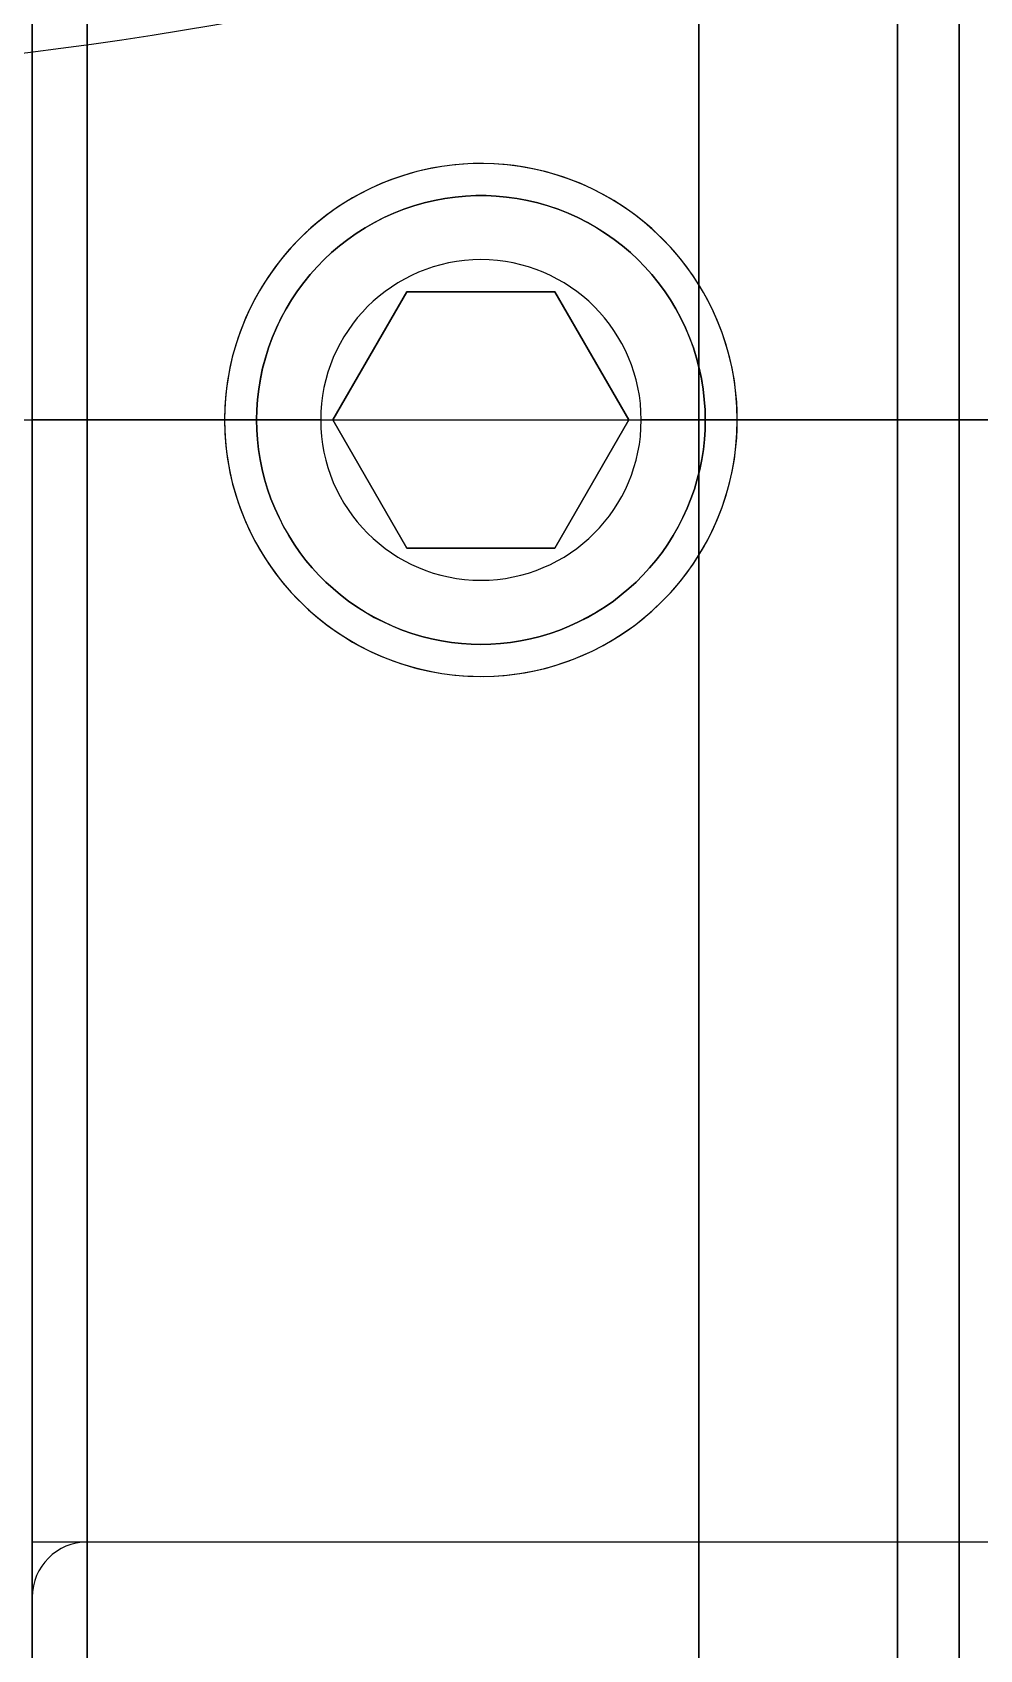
# Model space of a CAD drawing. Header units: millimetres. Extents: x -5505 to 394412, y -8522 to 584759.
# Drawn here: x 30816.94 to 30831.72, y 17937.41 to 17962.64 of the extents above; entities that cross this region are included whole.
import ezdxf

# ---------------------------------------------------------------- set-up
doc = ezdxf.new("R2010")
doc.units = ezdxf.units.MM
doc.layers.add('MAIN-1', color=7, linetype='Continuous')

# ---------------------------------------------------------------- blocks, each defined once
blk = doc.blocks.new('wewwww')
blk.add_arc((8462.707, 3581.664), 61.758, 59.36694, 87.84556)
blk = doc.blocks.new('C-1S UP RIGHT')
for p, q in [((-501.682, -144.12), (120.122, -144.12)), ((67.602, -161.616), (107.002, -161.616))]:
    blk.add_line(p, q)
at = {"layer": 'MAIN-1'}
for p, q in [((78.002, -144.12), (78.002, -99.231)), ((78.002, -99.231), (78.002, -144.12)), ((78.002, -183.703), (78.002, -104.537)), ((78.002, -104.537), (78.002, -183.703)), ((81.102, -144.12), (81.102, -120.062)), ((81.102, -120.062), (81.102, -144.12)), ((82.064, -144.12), (82.064, -120.062)), ((82.064, -120.062), (82.064, -144.12)), ((68.46, -144.12), (68.46, -120.7)), ((68.46, -120.7), (68.46, -144.12)), ((81.102, -144.12), (81.102, -120.7)), ((82.064, -120.7), (82.064, -144.12)), ((82.064, -144.12), (82.064, -120.7)), ((67.602, -144.12), (67.602, -121.558)), ((67.602, -121.558), (67.602, -144.12)), ((67.602, -125.762), (67.602, -162.478)), ((67.602, -162.478), (67.602, -125.762)), ((68.46, -144.12), (68.46, -126.62)), ((68.46, -144.12), (68.46, -126.62)), ((73.555, -140.78), (73.716, -140.734)), ((73.716, -140.734), (73.556, -140.78)), ((73.716, -140.734), (73.877, -140.696)), ((73.878, -140.696), (73.716, -140.734)), ((73.877, -140.696), (74.039, -140.666)), ((74.04, -140.665), (73.878, -140.696)), ((74.039, -140.666), (74.201, -140.643)), ((74.202, -140.643), (74.04, -140.665)), ((74.201, -140.643), (74.363, -140.628)), ((74.363, -140.628), (74.202, -140.643)), ((74.363, -140.628), (74.523, -140.621)), ((74.523, -140.621), (74.363, -140.628)), ((74.523, -140.621), (74.681, -140.621)), ((74.681, -140.621), (74.523, -140.621)), ((74.681, -140.621), (74.841, -140.628)), ((74.841, -140.628), (74.681, -140.621)), ((74.841, -140.628), (75.003, -140.643)), ((75.002, -140.643), (74.841, -140.628)), ((75.164, -140.665), (75.002, -140.643)), ((75.003, -140.643), (75.165, -140.666)), ((75.326, -140.696), (75.164, -140.665)), ((75.165, -140.666), (75.327, -140.696)), ((75.488, -140.734), (75.326, -140.696)), ((75.327, -140.696), (75.489, -140.734)), ((75.648, -140.78), (75.488, -140.734)), ((75.489, -140.734), (75.649, -140.78)), ((73.09, -140.963), (72.941, -141.039)), ((72.941, -141.039), (73.089, -140.964)), ((73.089, -140.964), (73.242, -140.895)), ((73.242, -140.895), (73.09, -140.963)), ((73.242, -140.895), (73.397, -140.834)), ((73.398, -140.834), (73.242, -140.895)), ((73.397, -140.834), (73.555, -140.78)), ((73.556, -140.78), (73.398, -140.834)), ((75.806, -140.834), (75.648, -140.78)), ((75.649, -140.78), (75.807, -140.834)), ((75.962, -140.895), (75.806, -140.834)), ((75.807, -140.834), (75.962, -140.895)), ((75.962, -140.895), (76.115, -140.964)), ((76.114, -140.963), (75.962, -140.895)), ((76.263, -141.039), (76.114, -140.963)), ((76.115, -140.964), (76.263, -141.039)), ((72.523, -141.305), (72.657, -141.21)), ((72.657, -141.21), (72.523, -141.305)), ((72.797, -141.121), (72.657, -141.21)), ((72.657, -141.21), (72.796, -141.122)), ((72.796, -141.122), (72.941, -141.039)), ((72.941, -141.039), (72.797, -141.121)), ((76.263, -141.039), (76.408, -141.122)), ((76.407, -141.121), (76.263, -141.039)), ((76.547, -141.21), (76.407, -141.121)), ((76.408, -141.122), (76.547, -141.21)), ((76.547, -141.21), (76.682, -141.305)), ((76.681, -141.305), (76.547, -141.21)), ((72.155, -141.617), (72.271, -141.509)), ((72.271, -141.509), (72.155, -141.617)), ((72.394, -141.404), (72.271, -141.509)), ((72.271, -141.509), (72.394, -141.405)), ((72.394, -141.405), (72.523, -141.305)), ((72.523, -141.305), (72.394, -141.404)), ((76.81, -141.404), (76.681, -141.305)), ((76.682, -141.305), (76.81, -141.405)), ((76.933, -141.509), (76.81, -141.404)), ((76.81, -141.405), (76.933, -141.509)), ((76.933, -141.509), (77.049, -141.617)), ((77.049, -141.617), (76.933, -141.509)), ((71.938, -141.85), (72.045, -141.73)), ((72.045, -141.73), (71.938, -141.85)), ((72.045, -141.73), (72.155, -141.617)), ((72.155, -141.617), (72.045, -141.73)), ((77.049, -141.617), (77.159, -141.73)), ((77.159, -141.73), (77.049, -141.617)), ((77.159, -141.73), (77.266, -141.85)), ((77.266, -141.85), (77.159, -141.73)), ((71.739, -142.107), (71.836, -141.975)), ((71.836, -141.976), (71.739, -142.107)), ((71.836, -141.975), (71.938, -141.85)), ((71.938, -141.85), (71.836, -141.976)), ((77.266, -141.85), (77.368, -141.975)), ((77.368, -141.976), (77.266, -141.85)), ((77.368, -141.975), (77.465, -142.107)), ((77.465, -142.107), (77.368, -141.976)), ((71.562, -142.386), (71.647, -142.244)), ((71.647, -142.244), (71.562, -142.387)), ((71.647, -142.244), (71.739, -142.107)), ((71.739, -142.107), (71.647, -142.244)), ((73.447, -142.12), (72.293, -144.12)), ((72.293, -144.12), (73.447, -142.12)), ((75.757, -142.12), (73.447, -142.12)), ((73.447, -142.12), (73.447, -142.12)), ((73.447, -142.12), (75.757, -142.12)), ((76.911, -144.12), (75.757, -142.12)), ((75.757, -142.12), (75.757, -142.12)), ((75.757, -142.12), (76.911, -144.12)), ((77.465, -142.107), (77.557, -142.244)), ((77.557, -142.244), (77.465, -142.107)), ((77.557, -142.244), (77.642, -142.386)), ((77.643, -142.387), (77.557, -142.244)), ((71.562, -142.387), (71.482, -142.533)), ((71.483, -142.533), (71.562, -142.386)), ((77.642, -142.386), (77.721, -142.533)), ((77.722, -142.533), (77.643, -142.387)), ((71.41, -142.684), (71.345, -142.838)), ((71.346, -142.837), (71.411, -142.683)), ((71.482, -142.533), (71.41, -142.684)), ((71.411, -142.683), (71.483, -142.533)), ((77.721, -142.533), (77.793, -142.683)), ((77.794, -142.684), (77.722, -142.533)), ((77.793, -142.683), (77.858, -142.837)), ((77.859, -142.838), (77.794, -142.684)), ((71.238, -143.153), (71.288, -142.994)), ((71.288, -142.995), (71.238, -143.154)), ((71.288, -142.994), (71.346, -142.837)), ((71.345, -142.838), (71.288, -142.995)), ((77.858, -142.837), (77.916, -142.994)), ((77.916, -142.995), (77.859, -142.838)), ((77.916, -142.994), (77.966, -143.153)), ((77.966, -143.154), (77.916, -142.995)), ((71.196, -143.314), (71.238, -143.153)), ((71.238, -143.154), (71.196, -143.315)), ((77.966, -143.153), (78.008, -143.314)), ((78.008, -143.315), (77.966, -143.154)), ((71.135, -143.638), (71.162, -143.476)), ((71.162, -143.477), (71.135, -143.639)), ((71.162, -143.476), (71.196, -143.314)), ((71.196, -143.315), (71.162, -143.477)), ((78.008, -143.314), (78.042, -143.476)), ((78.042, -143.477), (78.008, -143.315)), ((78.042, -143.476), (78.069, -143.638)), ((78.069, -143.639), (78.042, -143.477)), ((71.117, -143.8), (71.135, -143.638)), ((71.135, -143.639), (71.117, -143.801)), ((78.069, -143.638), (78.087, -143.8)), ((78.087, -143.801), (78.069, -143.639)), ((71.102, -144.12), (71.106, -143.961)), ((71.106, -143.961), (71.102, -144.12)), ((71.106, -143.961), (71.117, -143.8)), ((71.117, -143.801), (71.106, -143.961)), ((78.087, -143.8), (78.098, -143.961)), ((78.098, -143.961), (78.087, -143.801)), ((78.098, -143.961), (78.102, -144.12)), ((78.102, -144.12), (78.098, -143.961)), ((67.602, -144.12), (67.602, -166.682)), ((67.602, -166.682), (67.602, -144.12)), ((68.46, -144.12), (67.602, -144.12)), ((67.602, -144.12), (68.46, -144.12)), ((68.46, -144.12), (109.644, -144.12)), ((71.102, -144.12), (68.46, -144.12)), ((68.46, -144.12), (68.46, -161.62)), ((68.46, -144.12), (68.46, -167.54)), ((68.46, -167.54), (68.46, -144.12)), ((68.46, -144.12), (88.556, -144.12)), ((70.602, -144.12), (68.46, -144.12)), ((68.46, -161.62), (68.46, -144.12)), ((71.102, -144.12), (70.602, -144.12)), ((70.602, -144.12), (70.602, -144.12)), ((72.102, -144.12), (70.602, -144.12)), ((71.102, -144.12), (71.105, -144.272)), ((71.102, -144.12), (71.102, -144.12)), ((71.105, -144.272), (71.102, -144.12)), ((71.105, -144.272), (71.115, -144.426)), ((71.116, -144.426), (71.105, -144.272)), ((72.102, -144.12), (74.602, -144.12)), ((72.293, -144.12), (73.447, -146.12)), ((72.293, -144.12), (72.293, -144.12)), ((73.447, -146.12), (72.293, -144.12)), ((74.602, -144.12), (77.102, -144.12)), ((75.757, -146.12), (76.911, -144.12)), ((76.911, -144.12), (75.757, -146.12)), ((76.911, -144.12), (76.911, -144.12)), ((78.602, -144.12), (77.102, -144.12)), ((99.202, -144.12), (78.002, -144.12)), ((78.002, -144.12), (84.702, -144.12)), ((78.002, -144.12), (78.002, -189.009)), ((78.002, -189.009), (78.002, -144.12)), ((78.089, -144.426), (78.099, -144.272)), ((78.099, -144.272), (78.089, -144.426)), ((78.099, -144.272), (78.102, -144.12)), ((78.102, -144.12), (78.099, -144.272)), ((109.644, -144.12), (78.102, -144.12)), ((86.393, -144.12), (78.102, -144.12)), ((78.102, -144.12), (78.102, -144.12)), ((78.602, -144.12), (78.602, -144.12)), ((82.064, -144.12), (81.102, -144.12)), ((81.102, -144.12), (82.064, -144.12)), ((81.102, -144.12), (81.102, -168.178)), ((81.102, -168.178), (81.102, -144.12)), ((82.064, -144.12), (81.102, -144.12)), ((81.102, -144.12), (82.064, -144.12)), ((81.102, -167.54), (81.102, -144.12)), ((82.064, -144.12), (82.064, -167.54)), ((82.064, -144.12), (82.064, -168.178)), ((82.064, -168.178), (82.064, -144.12)), ((82.064, -167.54), (82.064, -144.12)), ((71.115, -144.426), (71.133, -144.58)), ((71.133, -144.581), (71.116, -144.426)), ((78.072, -144.58), (78.089, -144.426)), ((78.089, -144.426), (78.072, -144.581)), ((71.133, -144.58), (71.157, -144.736)), ((71.157, -144.736), (71.133, -144.581)), ((71.157, -144.736), (71.188, -144.891)), ((71.188, -144.891), (71.157, -144.736)), ((78.016, -144.891), (78.047, -144.736)), ((78.047, -144.736), (78.016, -144.891)), ((78.047, -144.736), (78.072, -144.58)), ((78.072, -144.581), (78.047, -144.736)), ((71.188, -144.891), (71.227, -145.045)), ((71.227, -145.046), (71.188, -144.891)), ((78.016, -144.891), (77.977, -145.046)), ((77.978, -145.045), (78.016, -144.891)), ((71.227, -145.045), (71.272, -145.198)), ((71.272, -145.198), (71.227, -145.046)), ((71.272, -145.198), (71.325, -145.349)), ((71.325, -145.349), (71.272, -145.198)), ((77.879, -145.349), (77.932, -145.198)), ((77.932, -145.198), (77.879, -145.349)), ((77.932, -145.198), (77.978, -145.045)), ((77.977, -145.046), (77.932, -145.198)), ((71.325, -145.349), (71.384, -145.497)), ((71.385, -145.498), (71.325, -145.349)), ((71.384, -145.497), (71.451, -145.643)), ((71.451, -145.643), (71.385, -145.498)), ((77.753, -145.643), (77.82, -145.497)), ((77.819, -145.498), (77.753, -145.643)), ((77.879, -145.349), (77.819, -145.498)), ((77.82, -145.497), (77.879, -145.349)), ((71.451, -145.643), (71.523, -145.785)), ((71.524, -145.785), (71.451, -145.643)), ((71.523, -145.785), (71.602, -145.923)), ((71.603, -145.924), (71.524, -145.785)), ((77.68, -145.785), (77.601, -145.924)), ((77.602, -145.923), (77.681, -145.785)), ((77.753, -145.643), (77.68, -145.785)), ((77.681, -145.785), (77.753, -145.643)), ((71.602, -145.923), (71.687, -146.057)), ((71.687, -146.057), (71.603, -145.924)), ((77.517, -146.057), (77.602, -145.923)), ((77.601, -145.924), (77.517, -146.057)), ((71.687, -146.057), (71.777, -146.186)), ((71.777, -146.186), (71.687, -146.057)), ((71.777, -146.186), (71.872, -146.31)), ((71.872, -146.31), (71.777, -146.186)), ((73.447, -146.12), (75.757, -146.12)), ((73.447, -146.12), (73.447, -146.12)), ((75.757, -146.12), (73.447, -146.12)), ((75.757, -146.12), (75.757, -146.12)), ((77.332, -146.31), (77.427, -146.186)), ((77.427, -146.186), (77.332, -146.31)), ((77.427, -146.186), (77.517, -146.057)), ((77.517, -146.057), (77.427, -146.186)), ((71.872, -146.31), (71.971, -146.428)), ((71.971, -146.429), (71.872, -146.31)), ((71.971, -146.428), (72.074, -146.541)), ((72.074, -146.541), (71.971, -146.429)), ((72.074, -146.541), (72.181, -146.648)), ((72.181, -146.648), (72.074, -146.541)), ((77.023, -146.648), (77.13, -146.541)), ((77.13, -146.541), (77.023, -146.648)), ((77.13, -146.541), (77.233, -146.428)), ((77.233, -146.429), (77.13, -146.541)), ((77.233, -146.428), (77.332, -146.31)), ((77.332, -146.31), (77.233, -146.429)), ((72.181, -146.648), (72.294, -146.751)), ((72.294, -146.751), (72.181, -146.648)), ((72.294, -146.751), (72.412, -146.85)), ((72.412, -146.85), (72.294, -146.751)), ((76.792, -146.85), (76.91, -146.751)), ((76.91, -146.751), (76.792, -146.85)), ((76.91, -146.751), (77.023, -146.648)), ((77.023, -146.648), (76.91, -146.751)), ((72.412, -146.85), (72.536, -146.945)), ((72.536, -146.945), (72.412, -146.85)), ((72.536, -146.945), (72.665, -147.035)), ((72.665, -147.035), (72.536, -146.945)), ((72.665, -147.035), (72.799, -147.12)), ((72.798, -147.119), (72.665, -147.035)), ((76.405, -147.12), (76.539, -147.035)), ((76.539, -147.035), (76.406, -147.119)), ((76.539, -147.035), (76.668, -146.945)), ((76.668, -146.945), (76.539, -147.035)), ((76.668, -146.945), (76.792, -146.85)), ((76.792, -146.85), (76.668, -146.945)), ((72.937, -147.198), (72.798, -147.119)), ((72.799, -147.12), (72.937, -147.199)), ((73.079, -147.271), (72.937, -147.198)), ((72.937, -147.199), (73.079, -147.271)), ((73.079, -147.271), (73.225, -147.338)), ((73.224, -147.337), (73.079, -147.271)), ((75.979, -147.338), (76.125, -147.271)), ((76.125, -147.271), (75.98, -147.337)), ((76.267, -147.198), (76.125, -147.271)), ((76.125, -147.271), (76.267, -147.199)), ((76.406, -147.119), (76.267, -147.198)), ((76.267, -147.199), (76.405, -147.12)), ((73.373, -147.397), (73.224, -147.337)), ((73.225, -147.338), (73.373, -147.397)), ((73.373, -147.397), (73.524, -147.45)), ((73.524, -147.45), (73.373, -147.397)), ((73.524, -147.45), (73.677, -147.496)), ((73.677, -147.495), (73.524, -147.45)), ((73.831, -147.534), (73.677, -147.495)), ((73.677, -147.496), (73.831, -147.534)), ((73.831, -147.534), (73.986, -147.565)), ((73.986, -147.565), (73.831, -147.534)), ((75.218, -147.565), (75.373, -147.534)), ((75.373, -147.534), (75.218, -147.565)), ((75.528, -147.495), (75.373, -147.534)), ((75.373, -147.534), (75.527, -147.496)), ((75.527, -147.496), (75.68, -147.45)), ((75.68, -147.45), (75.528, -147.495)), ((75.68, -147.45), (75.831, -147.397)), ((75.831, -147.397), (75.68, -147.45)), ((75.98, -147.337), (75.831, -147.397)), ((75.831, -147.397), (75.979, -147.338)), ((73.986, -147.565), (74.142, -147.59)), ((74.141, -147.589), (73.986, -147.565)), ((74.296, -147.607), (74.141, -147.589)), ((74.142, -147.59), (74.296, -147.607)), ((74.296, -147.607), (74.45, -147.617)), ((74.45, -147.617), (74.296, -147.607)), ((74.45, -147.617), (74.602, -147.62)), ((74.602, -147.62), (74.45, -147.617)), ((74.602, -147.62), (74.754, -147.617)), ((74.754, -147.617), (74.602, -147.62)), ((74.754, -147.617), (74.908, -147.607)), ((74.908, -147.607), (74.754, -147.617)), ((75.063, -147.589), (74.908, -147.607)), ((74.908, -147.607), (75.062, -147.59)), ((75.062, -147.59), (75.218, -147.565)), ((75.218, -147.565), (75.063, -147.589)), ((68.46, -161.62), (109.644, -161.62))]:
    blk.add_line(p, q, dxfattribs=at)
for centre, radius, start, end in [((74.602, -144.12), 4, 31.7883, 180), ((74.602, -144.12), 4, 360, 180), ((74.602, -144.12), 2.5, 360, 180), ((74.602, -144.12), 4, 360, 31.7883), ((74.602, -144.12), 4, 180, 328.2117), ((74.602, -144.12), 4, 180, 360), ((74.602, -144.12), 2.5, 180, 360), ((74.602, -144.12), 4, 328.2117, 360), ((68.46, -162.478), 0.858, 90, 180)]:
    blk.add_arc(centre, radius, start, end, dxfattribs=at)
at = {"xscale": -1, "rotation": 180}
blk.add_blockref('wewwww', (-8402.729, 3504.564), dxfattribs=at)
blk = doc.blocks.new('arrow_C')
blk.add_circle((0, 0), 394.36)

msp = doc.modelspace()

# ---------------------------------------------------------------- block references
for name, p in [('arrow_C', (30866.336, 18000.713)), ('arrow_C', (30866.336, 18000.713)), ('C-1S UP RIGHT', (30749.336, 18100.713)), ('C-1S UP RIGHT', (30749.336, 18100.713))]:
    msp.add_blockref(name, p)

doc.saveas('drawing.dxf')
